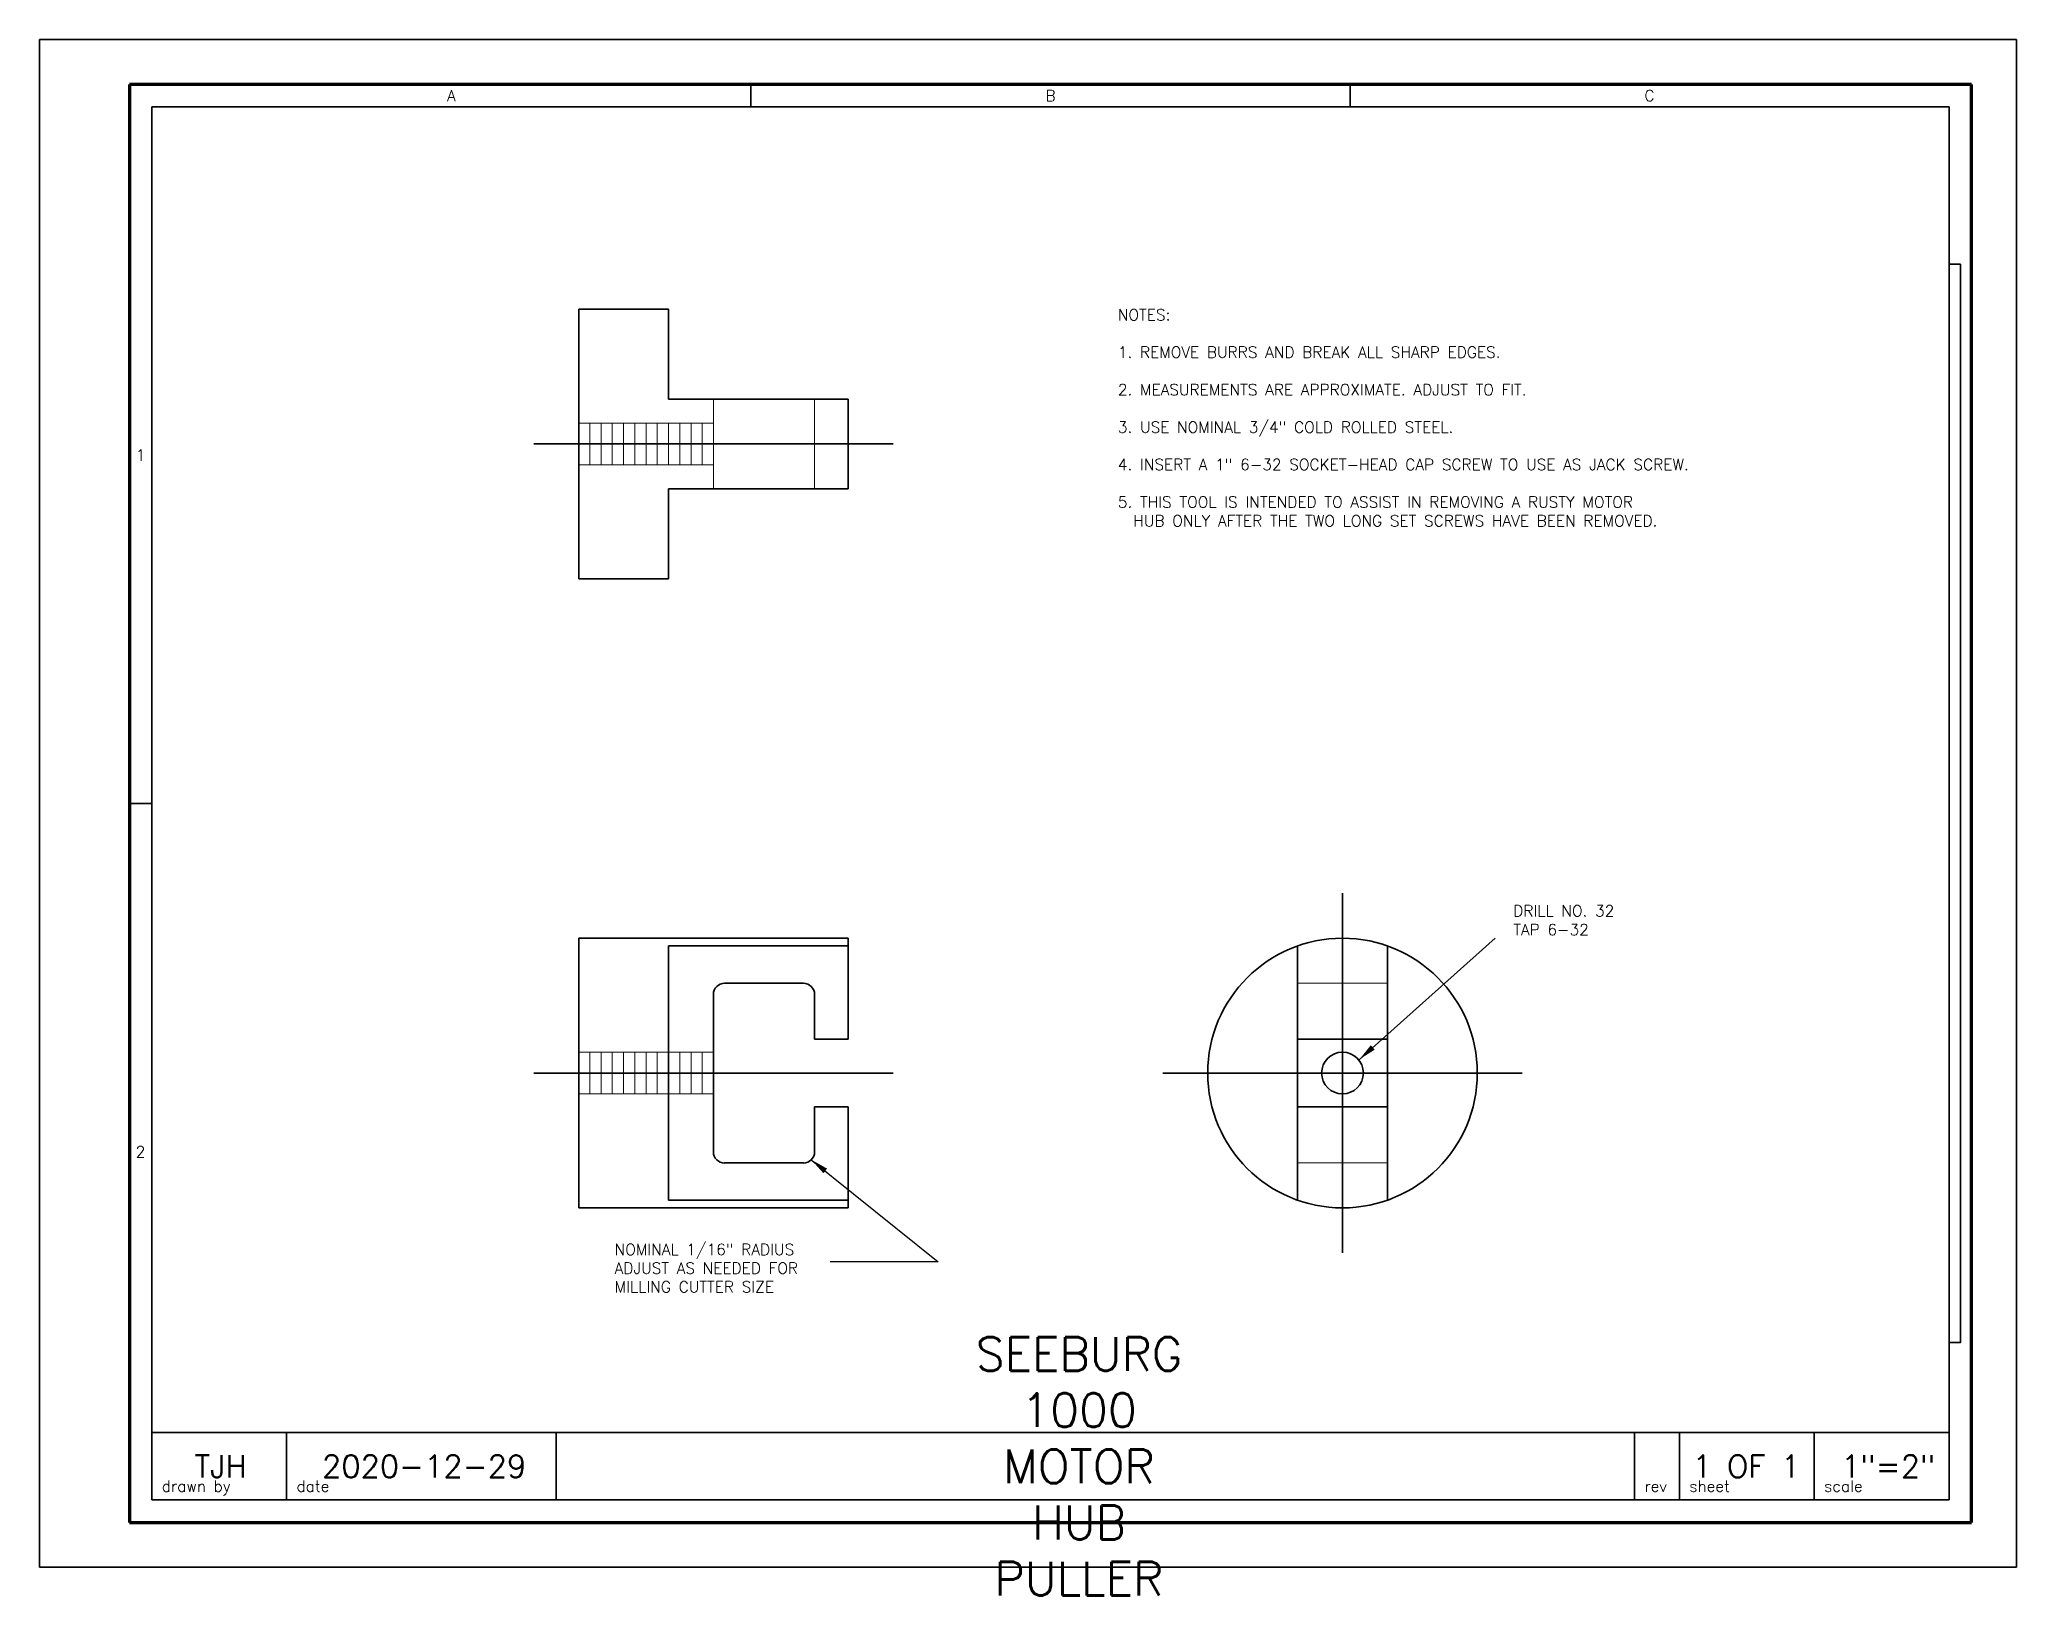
# Model space of a CAD drawing. Header units: inches. Extents: x 0 to 11, y -0.2 to 8.5.
import ezdxf

# ---------------------------------------------------------------- set-up
doc = ezdxf.new("R2010")
doc.units = ezdxf.units.IN
doc.linetypes.add('CENTER2', pattern=[28.575, 19.05, -3.175, 3.175, -3.175])
doc.linetypes.add('DASHED2', pattern=[9.525, 6.35, -3.175])
for name, color, linetype, lineweight, true_color in [('Center Lines', 16, 'CENTER2', 35, 0x800000), ('Dimensions', 5, 'Continuous', 18, 0x0000ff), ('Hidden Lines', 16, 'DASHED2', 18, 0x800000), ('Main Drawing', 178, 'Continuous', 35, 0x000000), ('Title Block', 5, 'Continuous', 35, 0x0000ff)]:
    doc.layers.add(name, color=color, linetype=linetype, lineweight=lineweight, true_color=true_color)
doc.layers.add('Drawing Border', color=7, linetype='Continuous', lineweight=35)
doc.layers.add('Paper Format', color=6, linetype='Continuous', lineweight=35, true_color=0xff00ff, plot=False)
doc.styles.add('QCADDimTextStyle', font='txt')
doc.styles.add('textstyle11', font='romans')
doc.styles.add('textstyle12', font='romans')
doc.styles.add('textstyle13', font='romans')
doc.styles.add('textstyle14', font='romans')
doc.styles.add('textstyle15', font='romans')
doc.styles.add('textstyle16', font='romans')
doc.styles.add('textstyle17', font='romans')
doc.styles.add('textstyle18', font='RomanS')
doc.styles.add('textstyle19', font='RomanS')
doc.styles.add('textstyle20', font='RomanS')
doc.styles.add('textstyle21', font='RomanS')
doc.styles.add('textstyle22', font='RomanS')
doc.styles.add('textstyle23', font='romans')
doc.styles.add('textstyle24', font='romans')
doc.styles.add('textstyle25', font='romans')
doc.styles.add('textstyle26', font='RomanS2')
doc.styles.add('textstyle27', font='RomanS2')
doc.styles.add('textstyle28', font='RomanS2')
doc.dimstyles.new('QCADDimStyle', dxfattribs={"dimtxt": 0.1, "dimasz": 0.1, "dimexe": 0.05, "dimexo": 0.025, "dimgap": 0.025, "dimtad": 1, "dimtoh": 1, "dimdec": 4, "dimzin": 0, "dimdsep": 46, "dimtxsty": 'QCADDimTextStyle', "dimcen": 0.09, "dimadec": 0, "dimazin": 0, "dimtfac": 1, "dimtdec": 4, "dimtofl": 0, "dimtmove": 0, "dimatfit": 3, "dimfxl": 1, "dimtolj": 1, "dimtzin": 0, "dimarcsym": 0})

msp = doc.modelspace()

# ---------------------------------------------------------------- linework, layer by layer
at = {"layer": 'Center Lines'}
for p, q in [((2.75, 6.25), (4.75, 6.25)), ((7.25, 1.75), (7.25, 3.75)), ((2.75, 2.75), (4.75, 2.75)), ((6.25, 2.75), (8.25, 2.75))]:
    msp.add_line(p, q, dxfattribs=at)
at = {"layer": 'Drawing Border', "lineweight": 70}
for p, q in [((10.75, 8.25), (0.5, 8.25)), ((0.5, 8.25), (0.5, 0.25)), ((10.75, 0.25), (10.75, 8.25)), ((0.5, 0.25), (10.75, 0.25))]:
    msp.add_line(p, q, dxfattribs=at)
at = {"layer": 'Drawing Border'}
for p, q in [((3.958, 8.125), (3.958, 8.25)), ((7.292, 8.125), (7.292, 8.25)), ((10.625, 8.125), (0.625, 8.125)), ((0.625, 8.125), (0.625, 0.375)), ((10.625, 0.375), (10.625, 8.125)), ((0.5, 4.25), (0.625, 4.25)), ((0.625, 0.375), (10.625, 0.375))]:
    msp.add_line(p, q, dxfattribs=at)
for points in [[(10.625, 1.25), (10.688, 1.25), (10.688, 7.25), (10.625, 7.25)], [(5.625, 0.375), (5.625, 0.375), (5.625, 0.375), (5.625, 0.375)], [(5.625, 0.375), (5.625, 0.375), (5.625, 0.375), (5.625, 0.375)]]:
    msp.add_lwpolyline(points, close=True, dxfattribs=at)
at = {"layer": 'Hidden Lines'}
for p, q in [((3.75, 6.5), (3.75, 6)), ((4.312, 6.5), (4.312, 6)), ((3, 6.366), (3.75, 6.366)), ((3.062, 6.366), (3.062, 6.134)), ((3.125, 6.366), (3.125, 6.134)), ((3.187, 6.366), (3.187, 6.134)), ((3.25, 6.366), (3.25, 6.134)), ((3.312, 6.366), (3.312, 6.134)), ((3.375, 6.366), (3.375, 6.134)), ((3.437, 6.366), (3.437, 6.134)), ((3.5, 6.366), (3.5, 6.134)), ((3.562, 6.366), (3.562, 6.134)), ((3.625, 6.366), (3.625, 6.134)), ((3.687, 6.366), (3.687, 6.134)), ((3.75, 6.366), (3.75, 6.134)), ((3, 6.134), (3.75, 6.134)), ((7, 3.25), (7.5, 3.25)), ((3, 2.866), (3.75, 2.866)), ((3.062, 2.866), (3.062, 2.634)), ((3.125, 2.866), (3.125, 2.634)), ((3.187, 2.866), (3.187, 2.634)), ((3.25, 2.866), (3.25, 2.634)), ((3.312, 2.866), (3.312, 2.634)), ((3.375, 2.866), (3.375, 2.634)), ((3.437, 2.866), (3.437, 2.634)), ((3.5, 2.866), (3.5, 2.634)), ((3.562, 2.866), (3.562, 2.634)), ((3.625, 2.866), (3.625, 2.634)), ((3.687, 2.866), (3.687, 2.634)), ((3, 2.634), (3.75, 2.634)), ((7, 2.25), (7.5, 2.25))]:
    msp.add_line(p, q, dxfattribs=at)
at = {"layer": 'Main Drawing'}
for p, q in [((3.5, 7), (3, 7)), ((3, 7), (3, 5.5)), ((3.5, 7), (3.5, 6.5)), ((3.5, 6.5), (3.75, 6.5)), ((3.75, 6.5), (4.5, 6.5)), ((4.5, 6), (4.5, 6.5)), ((3.75, 6), (3.5, 6)), ((3.5, 6), (3.5, 5.5)), ((3.75, 6), (4.5, 6)), ((3, 5.5), (3.5, 5.5)), ((3, 3.5), (3, 2)), ((4.5, 3.5), (3, 3.5)), ((3.5, 3.457), (3.5, 2.043)), ((3.5, 3.457), (4.5, 3.457)), ((4.5, 2.938), (4.5, 3.5)), ((7, 3.457), (7, 2.938)), ((7.5, 3.457), (7.5, 2.938)), ((3.812, 3.25), (4.25, 3.25)), ((3.75, 2.312), (3.75, 3.187)), ((4.312, 3.187), (4.312, 2.938)), ((4.312, 2.938), (4.5, 2.938)), ((7, 2.938), (7.5, 2.938)), ((7, 2.938), (7, 2.562)), ((7.5, 2.938), (7.5, 2.562)), ((4.5, 2.562), (4.312, 2.562)), ((4.312, 2.562), (4.312, 2.312)), ((4.5, 2), (4.5, 2.562)), ((7.5, 2.562), (7, 2.562)), ((7, 2.562), (7, 2.043)), ((7.5, 2.562), (7.5, 2.043)), ((4.25, 2.25), (3.812, 2.25)), ((3, 2), (4.5, 2)), ((4.5, 2.043), (3.5, 2.043))]:
    msp.add_line(p, q, dxfattribs=at)
for radius in [0.75, 0.116]:
    msp.add_circle((7.25, 2.75), radius, dxfattribs=at)
for centre, start, end in [((3.812, 3.187), 90, 180), ((4.25, 3.187), 0, 90), ((3.812, 2.312), 180, 270), ((4.25, 2.312), 270, 0)]:
    msp.add_arc(centre, 0.0625, start, end, dxfattribs=at)
at = {"layer": 'Paper Format'}
for p, q in [((11, 8.5), (0, 8.5)), ((0, 8.5), (0, 0)), ((11, 0), (11, 8.5)), ((0, 0), (11, 0))]:
    msp.add_line(p, q, dxfattribs=at)
at = {"layer": 'Title Block'}
for p, q in [((0.875, 0.75), (0.625, 0.75)), ((0.625, 0.75), (0.625, 0.375)), ((1.125, 0.75), (0.875, 0.75)), ((1.375, 0.75), (1.125, 0.75)), ((1.375, 0.375), (1.375, 0.75)), ((1.625, 0.75), (1.375, 0.75)), ((1.875, 0.75), (1.625, 0.75)), ((2.125, 0.75), (1.875, 0.75)), ((2.375, 0.75), (2.125, 0.75)), ((2.625, 0.75), (2.375, 0.75)), ((2.875, 0.75), (2.625, 0.75)), ((2.875, 0.375), (2.875, 0.75)), ((3.125, 0.75), (2.875, 0.75)), ((3.375, 0.75), (3.125, 0.75)), ((3.625, 0.75), (3.375, 0.75)), ((3.875, 0.75), (3.625, 0.75)), ((4.125, 0.75), (3.875, 0.75)), ((4.375, 0.75), (4.125, 0.75)), ((4.625, 0.75), (4.375, 0.75)), ((4.875, 0.75), (4.625, 0.75)), ((5.125, 0.75), (4.875, 0.75)), ((5.375, 0.75), (5.125, 0.75)), ((5.625, 0.75), (5.375, 0.75)), ((5.875, 0.75), (5.625, 0.75)), ((6.125, 0.75), (5.875, 0.75)), ((6.375, 0.75), (6.125, 0.75)), ((6.625, 0.75), (6.375, 0.75)), ((6.875, 0.75), (6.625, 0.75)), ((7.125, 0.75), (6.875, 0.75)), ((7.375, 0.75), (7.125, 0.75)), ((7.625, 0.75), (7.375, 0.75)), ((7.875, 0.75), (7.625, 0.75)), ((8.125, 0.75), (7.875, 0.75)), ((8.375, 0.75), (8.125, 0.75)), ((8.625, 0.75), (8.375, 0.75)), ((8.875, 0.75), (8.625, 0.75)), ((8.875, 0.375), (8.875, 0.75)), ((9.125, 0.75), (8.875, 0.75)), ((9.125, 0.375), (9.125, 0.75)), ((9.375, 0.75), (9.125, 0.75)), ((9.625, 0.75), (9.375, 0.75)), ((9.875, 0.75), (9.625, 0.75)), ((9.875, 0.375), (9.875, 0.75)), ((10.125, 0.75), (9.875, 0.75)), ((10.375, 0.75), (10.125, 0.75)), ((10.625, 0.75), (10.375, 0.75)), ((10.625, 0.375), (10.625, 0.75)), ((0.625, 0.375), (0.875, 0.375)), ((0.875, 0.375), (1.125, 0.375)), ((1.125, 0.375), (1.375, 0.375)), ((1.375, 0.375), (1.625, 0.375)), ((1.625, 0.375), (1.875, 0.375)), ((1.875, 0.375), (2.125, 0.375)), ((2.125, 0.375), (2.375, 0.375)), ((2.375, 0.375), (2.625, 0.375)), ((2.625, 0.375), (2.875, 0.375)), ((2.875, 0.375), (3.125, 0.375)), ((3.125, 0.375), (3.375, 0.375)), ((3.375, 0.375), (3.625, 0.375)), ((3.625, 0.375), (3.875, 0.375)), ((3.875, 0.375), (4.125, 0.375)), ((4.125, 0.375), (4.375, 0.375)), ((4.375, 0.375), (4.625, 0.375)), ((4.625, 0.375), (4.875, 0.375)), ((4.875, 0.375), (5.125, 0.375)), ((5.125, 0.375), (5.375, 0.375)), ((5.375, 0.375), (5.625, 0.375)), ((5.625, 0.375), (5.875, 0.375)), ((5.875, 0.375), (6.125, 0.375)), ((6.125, 0.375), (6.375, 0.375)), ((6.375, 0.375), (6.625, 0.375)), ((6.625, 0.375), (6.875, 0.375)), ((6.875, 0.375), (7.125, 0.375)), ((7.125, 0.375), (7.375, 0.375)), ((7.375, 0.375), (7.625, 0.375)), ((7.625, 0.375), (7.875, 0.375)), ((7.875, 0.375), (8.125, 0.375)), ((8.125, 0.375), (8.375, 0.375)), ((8.375, 0.375), (8.625, 0.375)), ((8.625, 0.375), (8.875, 0.375)), ((8.875, 0.375), (9.125, 0.375)), ((9.125, 0.375), (9.375, 0.375)), ((9.375, 0.375), (9.625, 0.375)), ((9.625, 0.375), (9.875, 0.375)), ((9.875, 0.375), (10.125, 0.375)), ((10.125, 0.375), (10.375, 0.375)), ((10.375, 0.375), (10.625, 0.375))]:
    msp.add_line(p, q, dxfattribs=at)

# ---------------------------------------------------------------- texts
at = {"layer": 'Dimensions', "char_height": 0.0625}
for s, insert, attachment_point, style in [('NOTES:\\P\\P1. REMOVE BURRS AND BREAK ALL SHARP EDGES.\\P\\P2. MEASUREMENTS ARE APPROXIMATE. ADJUST TO FIT.\\P\\P3. USE NOMINAL 3/4" COLD ROLLED STEEL.\\P\\P4. INSERT A 1" 6-32 SOCKET-HEAD CAP SCREW TO USE AS JACK SCREW.\\P\\P5. THIS TOOL IS INTENDED TO ASSIST IN REMOVING A RUSTY MOTOR\\P  HUB ONLY AFTER THE TWO LONG SET SCREWS HAVE BEEN REMOVED.', (6, 7), 1, 'textstyle28'), ('DRILL NO. 32\\PTAP 6-32', (8.2, 3.6), 4, 'textstyle26'), ('NOMINAL 1/16" RADIUS\\PADJUST AS NEEDED FOR\\PMILLING CUTTER SIZE', (3.2, 1.8), 1, 'textstyle27')]:
    msp.add_mtext(s, dxfattribs=dict(at, insert=insert, attachment_point=attachment_point, style=style))
at = {"layer": 'Drawing Border', "char_height": 0.0625, "attachment_point": 5}
for s, insert, width, style in [('A', (2.292, 8.188), 0.04762, 'textstyle11'), ('B', (5.625, 8.188), 0.04167, 'textstyle12'), ('C', (8.958, 8.188), 0.04464, 'textstyle13'), ('1', (0.562, 6.188), 0.01488, 'textstyle14'), ('2', (0.562, 2.312), 0.04167, 'textstyle15')]:
    msp.add_mtext(s, dxfattribs=dict(at, insert=insert, width=width, style=style))
at = {"layer": 'Title Block'}
for s, insert, char_height, width, attachment_point, style in [('SEEBURG 1000 MOTOR HUB PULLER', (5.784, 0.562), 0.1875, 1.32738, 5, 'textstyle22'), ('TJH', (1.008, 0.562), 0.125, 1.32738, 5, 'textstyle19'), ('2020-12-29', (2.14, 0.562), 0.125, 1.32738, 5, 'textstyle18'), ('1 OF 1', (9.497, 0.562), 0.125, 1.32738, 5, 'textstyle20'), ('1"=2"', (10.287, 0.562), 0.125, 1.32738, 5, 'textstyle21'), ('drawn by', (0.68, 0.4), 0.0625, 0.42188, 7, 'textstyle16'), ('date', (1.43, 0.42), 0.0625, 0.19345, 7, 'textstyle17'), ('rev', (8.93, 0.42), 0.0625, 0.1369, 7, 'textstyle25'), ('sheet', (9.18, 0.42), 0.0625, 0.24405, 7, 'textstyle24'), ('scale', (9.93, 0.42), 0.0625, 0.22321, 7, 'textstyle23')]:
    msp.add_mtext(s, dxfattribs=dict(at, insert=insert, char_height=char_height, width=width, attachment_point=attachment_point, style=style))

# ---------------------------------------------------------------- leaders
at = {"layer": 'Dimensions'}
for points in [[(7.344, 2.826), (8.1, 3.5)], [(4.294, 2.268), (5, 1.7), (4.4, 1.7)]]:
    msp.add_leader(points, dimstyle='QCADDimStyle', dxfattribs=at)

doc.saveas('drawing.dxf')
